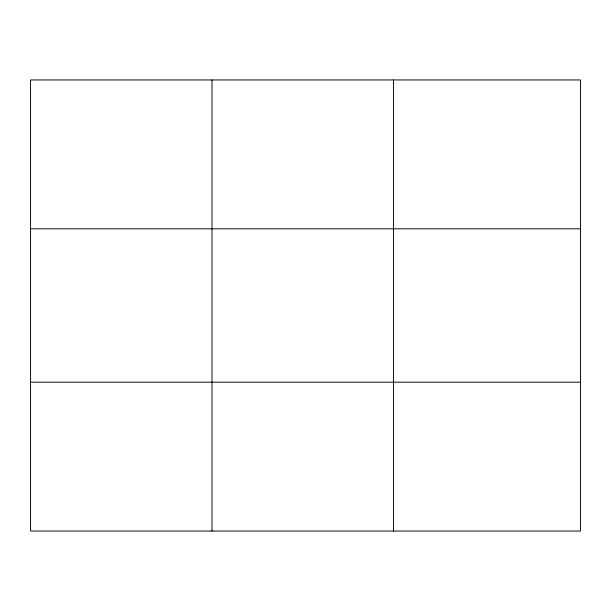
<?xml version="1.0" encoding="UTF-8"?>
<svg xmlns="http://www.w3.org/2000/svg" width="611" height="611" viewBox="0 0 611 611"><rect width="100%" height="100%" fill="white"/><g stroke="black" fill="none" stroke-linecap="round" stroke-linejoin="round"><path stroke-width="0.92" d="M212.017 531.051L212.017 79.949M393.484 531.051L393.484 79.949M30.55 228.812L580.45 228.812M30.55 382.188L580.45 382.188M580.45 481.43L580.45 531.051L30.55 531.051L30.55 79.949L580.45 79.949L580.45 481.43"/></g></svg>
